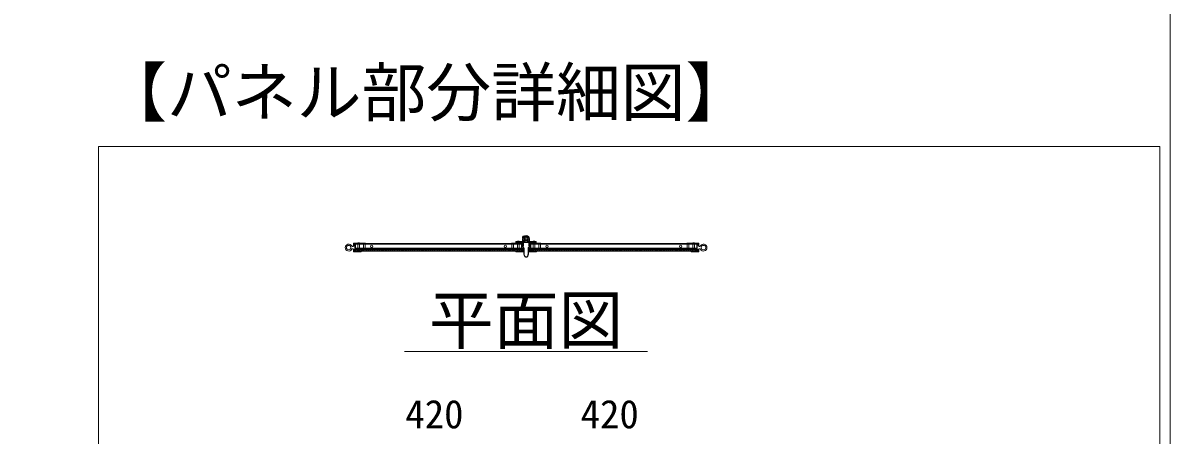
# Model space of a CAD drawing. Units: millimetres, scale not verified. Extents: x -6980 to 13145, y -14438 to 14438.
# Drawn here: x 10313 to 13145, y 8286 to 9304 of the extents above; entities that cross this region are included whole.
import ezdxf
from ezdxf.enums import TextEntityAlignment as Align

# ---------------------------------------------------------------- set-up
doc = ezdxf.new("R2010")
doc.units = ezdxf.units.MM
doc.header["$LTSCALE"] = 38
doc.linetypes.add('DASHED1', pattern=[1.8, 1.2, -0.6])
for name, color, linetype, lineweight in [('0-6_ﾎﾞﾙﾄ類', 2, 'Continuous', 18), ('0-A_図面枠', 7, 'Continuous', 18), ('0-B_寸法', 3, 'Continuous', 18), ('1-5_標準ﾊﾟﾈﾙ', 7, 'Continuous', 18), ('1-7_文字', 7, 'Continuous', 18)]:
    doc.layers.add(name, color=color, linetype=linetype, lineweight=lineweight)
doc.styles.add('ＭＳ ゴシック', font='')
doc.styles.get('ＭＳ ゴシック').set_extended_font_data('MS Gothic')

msp = doc.modelspace()

# ---------------------------------------------------------------- linework, layer by layer
at = {"layer": '0-6_ﾎﾞﾙﾄ類'}
for p, q in [((11552.42, 8765.73), (11549.52, 8770.73)), ((11558.2, 8765.73), (11552.42, 8765.73)), ((11558.2, 8775.73), (11561.08, 8770.73)), ((11561.08, 8770.73), (11558.2, 8765.73))]:
    msp.add_line(p, q, dxfattribs=at)
msp.add_lwpolyline([(11549.52, 8770.73), (11552.42, 8775.73), (11558.2, 8775.73)], dxfattribs=at)
for radius in [4.9, 3, 2.45]:
    msp.add_circle((11555.3, 8770.73), radius, dxfattribs=at)
at = {"layer": '0-A_図面枠'}
for points in [[(-6980.2, 14437.5), (13144.8, 14437.5), (13144.8, 562.5), (-6980.2, 562.5)], [(10500, 8998.83), (13119.93, 8998.83), (13119.93, 4814.17), (10500, 4814.17)]]:
    msp.add_lwpolyline(points, close=True, dxfattribs=at)
at = {"layer": '0-B_寸法'}
msp.add_line((11255.3, 8492.58), (11855.3, 8492.58), dxfattribs=at)
at = {"layer": '1-5_標準ﾊﾟﾈﾙ'}
for p, q in [((11548.35, 8777.53), (11546.62, 8775.07)), ((11549.75, 8777.15), (11549.05, 8777.65)), ((11128.45, 8752.48), (11126.7, 8752.48)), ((11128.95, 8759.73), (11128.95, 8753.48)), ((11129.95, 8753.48), (11128.95, 8753.48)), ((11158.45, 8760.23), (11129.45, 8760.23)), ((11130.45, 8754.47), (11130.45, 8758.48)), ((11130.45, 8758.48), (11132.95, 8758.48)), ((11132.95, 8740.48), (11132.95, 8758.48)), ((11133.95, 8758.73), (11133.95, 8746.43)), ((11133.95, 8758.73), (11158.95, 8758.73)), ((11133.95, 8757.52), (11543.95, 8757.52)), ((11158.95, 8758.73), (11158.95, 8759.73)), ((11518.95, 8758.73), (11518.95, 8759.73)), ((11543.95, 8758.73), (11518.95, 8758.73)), ((11519.45, 8760.23), (11548.45, 8760.23)), ((11549.83, 8764.23), (11530.3, 8764.23)), ((11530.3, 8764.23), (11530.3, 8762.23)), ((11555.3, 8762.23), (11530.3, 8762.23)), ((11543.95, 8758.73), (11543.95, 8746.43)), ((11544.95, 8741.47), (11544.95, 8757.47)), ((11545.45, 8757.98), (11546.95, 8757.98)), ((11546.75, 8774.38), (11547.43, 8773.9)), ((11546.8, 8770.73), (11546.8, 8764.23)), ((11547.45, 8757.47), (11547.45, 8752.38)), ((11547.95, 8753.48), (11548.95, 8753.48)), ((11548.3, 8765.9), (11548.3, 8764.23)), ((11548.93, 8750.1), (11549.1, 8750)), ((11548.95, 8759.73), (11548.95, 8753.48)), ((11555.3, 8762.23), (11580.3, 8762.23)), ((11560.77, 8764.23), (11580.3, 8764.23)), ((11561.5, 8750), (11561.7, 8750.1)), ((11561.65, 8759.73), (11561.65, 8753.48)), ((11562.65, 8753.48), (11561.65, 8753.48)), ((11591.15, 8760.23), (11562.15, 8760.23)), ((11562.3, 8765.9), (11562.3, 8764.23)), ((11563.15, 8752.38), (11563.15, 8757.47)), ((11563.65, 8757.98), (11565.15, 8757.98)), ((11563.8, 8770.73), (11563.8, 8764.23)), ((11565.65, 8757.47), (11565.65, 8741.47)), ((11566.65, 8758.73), (11566.65, 8746.43)), ((11566.65, 8758.73), (11591.65, 8758.73)), ((11976.65, 8757.52), (11566.65, 8757.52)), ((11569.3, 8764.23), (11569.3, 8762.23)), ((11580.3, 8764.23), (11580.3, 8762.23)), ((11591.65, 8758.73), (11591.65, 8759.73)), ((11951.65, 8758.73), (11951.65, 8759.73)), ((11976.65, 8758.73), (11951.65, 8758.73)), ((11952.15, 8760.23), (11981.15, 8760.23)), ((11976.65, 8758.73), (11976.65, 8746.43)), ((11977.65, 8740.48), (11977.65, 8758.48)), ((11980.15, 8758.48), (11977.65, 8758.48)), ((11980.15, 8754.47), (11980.15, 8758.48)), ((11980.65, 8753.48), (11981.65, 8753.48)), ((11981.65, 8759.73), (11981.65, 8753.48)), ((11982.15, 8752.48), (11983.92, 8752.48)), ((11128.45, 8746.48), (11126.7, 8746.48)), ((11128.95, 8745.48), (11128.95, 8739.22)), ((11129.95, 8745.48), (11128.95, 8745.48)), ((11129.45, 8738.73), (11147.2, 8738.73)), ((11133.95, 8747.62), (11543.95, 8747.62)), ((11133.95, 8746.43), (11163.95, 8746.43)), ((11133.95, 8744.93), (11133.95, 8740.23)), ((11133.95, 8744.93), (11150.95, 8744.93)), ((11136.85, 8744.42), (11133.95, 8741.55)), ((11133.95, 8741.42), (11543.95, 8741.42)), ((11133.95, 8740.23), (11148.7, 8740.23)), ((11141.33, 8744.42), (11138.33, 8741.42)), ((11145.83, 8744.42), (11142.83, 8741.42)), ((11150.33, 8744.42), (11147.33, 8741.42)), ((11150.95, 8744.93), (11151.45, 8745.42)), ((11154.8, 8744.42), (11151.8, 8741.42)), ((11159.3, 8744.42), (11156.3, 8741.42)), ((11163.77, 8744.42), (11160.77, 8741.42)), ((11160.95, 8744.93), (11163.95, 8744.93)), ((11163.95, 8746.43), (11163.95, 8744.93)), ((11168.27, 8744.42), (11165.27, 8741.42)), ((11172.77, 8744.42), (11169.77, 8741.42)), ((11177.25, 8744.42), (11174.25, 8741.42)), ((11181.75, 8744.42), (11178.75, 8741.42)), ((11186.23, 8744.42), (11183.23, 8741.42)), ((11190.73, 8744.42), (11187.73, 8741.42)), ((11195.23, 8744.42), (11192.23, 8741.42)), ((11199.7, 8744.42), (11196.7, 8741.42)), ((11204.2, 8744.42), (11201.2, 8741.42)), ((11208.7, 8744.42), (11205.7, 8741.42)), ((11213.17, 8744.42), (11210.17, 8741.42)), ((11217.67, 8744.42), (11214.67, 8741.42)), ((11222.15, 8744.42), (11219.15, 8741.42)), ((11226.65, 8744.42), (11223.65, 8741.42)), ((11231.15, 8744.42), (11228.15, 8741.42)), ((11235.62, 8744.42), (11232.62, 8741.42)), ((11240.12, 8744.42), (11237.12, 8741.42)), ((11244.6, 8744.42), (11241.6, 8741.42)), ((11249.1, 8744.42), (11246.1, 8741.42)), ((11253.6, 8744.42), (11250.6, 8741.42)), ((11258.08, 8744.42), (11255.07, 8741.42)), ((11262.58, 8744.42), (11259.58, 8741.42)), ((11267.05, 8744.42), (11264.05, 8741.42)), ((11271.55, 8744.42), (11268.55, 8741.42)), ((11276.05, 8744.42), (11273.05, 8741.42)), ((11280.53, 8744.42), (11277.53, 8741.42)), ((11285.02, 8744.42), (11282.03, 8741.42)), ((11289.5, 8744.42), (11286.5, 8741.42)), ((11294, 8744.42), (11291, 8741.42)), ((11298.5, 8744.42), (11295.5, 8741.42)), ((11302.98, 8744.42), (11299.98, 8741.42)), ((11307.48, 8744.42), (11304.48, 8741.42)), ((11311.95, 8744.42), (11308.95, 8741.42)), ((11316.45, 8744.42), (11313.45, 8741.42)), ((11320.95, 8744.42), (11317.95, 8741.42)), ((11325.42, 8744.42), (11322.43, 8741.42)), ((11329.92, 8744.42), (11326.92, 8741.42)), ((11334.4, 8744.42), (11331.4, 8741.42)), ((11338.9, 8744.42), (11335.9, 8741.42)), ((11343.4, 8744.42), (11340.4, 8741.42)), ((11347.88, 8744.42), (11344.88, 8741.42)), ((11352.38, 8744.42), (11349.38, 8741.42)), ((11356.85, 8744.42), (11353.85, 8741.42)), ((11361.35, 8744.42), (11358.35, 8741.42)), ((11365.85, 8744.42), (11362.85, 8741.42)), ((11370.32, 8744.42), (11367.32, 8741.42)), ((11374.82, 8744.42), (11371.82, 8741.42)), ((11379.3, 8744.42), (11376.3, 8741.42)), ((11383.8, 8744.42), (11380.8, 8741.42)), ((11388.3, 8744.42), (11385.3, 8741.42)), ((11392.77, 8744.42), (11389.77, 8741.42)), ((11397.27, 8744.42), (11394.27, 8741.42)), ((11401.78, 8744.42), (11398.78, 8741.42)), ((11406.25, 8744.42), (11403.25, 8741.42)), ((11410.75, 8744.42), (11407.75, 8741.42)), ((11415.23, 8744.42), (11412.22, 8741.42)), ((11419.73, 8744.42), (11416.73, 8741.42)), ((11424.23, 8744.42), (11421.23, 8741.42)), ((11428.7, 8744.42), (11425.7, 8741.42)), ((11433.2, 8744.42), (11430.2, 8741.42)), ((11437.68, 8744.42), (11434.68, 8741.42)), ((11442.18, 8744.42), (11439.18, 8741.42)), ((11446.68, 8744.42), (11443.68, 8741.42)), ((11451.15, 8744.42), (11448.15, 8741.42)), ((11455.65, 8744.42), (11452.65, 8741.42)), ((11460.12, 8744.42), (11457.12, 8741.42)), ((11464.62, 8744.42), (11461.62, 8741.42)), ((11469.12, 8744.42), (11466.12, 8741.42)), ((11473.6, 8744.42), (11470.6, 8741.42)), ((11478.1, 8744.42), (11475.1, 8741.42)), ((11482.58, 8744.42), (11479.58, 8741.42)), ((11487.08, 8744.42), (11484.08, 8741.42)), ((11491.57, 8744.42), (11488.58, 8741.42)), ((11496.05, 8744.42), (11493.05, 8741.42)), ((11500.55, 8744.42), (11497.55, 8741.42)), ((11505.02, 8744.42), (11502.02, 8741.42)), ((11509.52, 8744.42), (11506.52, 8741.42)), ((11514.02, 8744.42), (11511.02, 8741.42)), ((11543.95, 8746.43), (11513.95, 8746.43)), ((11513.95, 8746.43), (11513.95, 8744.93)), ((11516.95, 8744.93), (11513.95, 8744.93)), ((11518.5, 8744.42), (11515.5, 8741.42)), ((11523, 8744.42), (11520, 8741.42)), ((11527.48, 8744.42), (11524.48, 8741.42)), ((11526.95, 8744.93), (11526.45, 8745.42)), ((11543.95, 8744.93), (11526.95, 8744.93)), ((11531.97, 8744.42), (11528.98, 8741.42)), ((11543.95, 8740.23), (11529.2, 8740.23)), ((11548.45, 8738.73), (11530.7, 8738.73)), ((11536.47, 8744.42), (11533.47, 8741.42)), ((11540.95, 8744.42), (11537.95, 8741.42)), ((11543.95, 8742.92), (11542.45, 8741.42)), ((11543.95, 8744.93), (11543.95, 8740.23)), ((11546.95, 8740.98), (11545.45, 8740.98)), ((11547.45, 8748.23), (11547.45, 8741.47)), ((11547.95, 8745.48), (11548.95, 8745.48)), ((11548.95, 8745.48), (11548.95, 8739.22)), ((11549.47, 8734.52), (11549.45, 8748.23)), ((11550.38, 8748.23), (11550.48, 8734.33)), ((11560.15, 8734.33), (11560.25, 8748.23)), ((11561.15, 8748.23), (11561.15, 8734.52)), ((11561.65, 8745.48), (11561.65, 8739.22)), ((11562.65, 8745.48), (11561.65, 8745.48)), ((11562.15, 8738.73), (11579.9, 8738.73)), ((11563.15, 8741.47), (11563.15, 8748.23)), ((11565.15, 8740.98), (11563.65, 8740.98)), ((11976.65, 8747.62), (11566.65, 8747.62)), ((11566.65, 8746.43), (11596.65, 8746.43)), ((11566.65, 8744.93), (11566.65, 8740.23)), ((11566.65, 8744.93), (11583.65, 8744.93)), ((11567.08, 8744.42), (11566.65, 8744)), ((11976.65, 8741.42), (11566.65, 8741.42)), ((11566.65, 8740.23), (11581.4, 8740.23)), ((11571.57, 8744.42), (11568.57, 8741.42)), ((11576.07, 8744.42), (11573.07, 8741.42)), ((11580.55, 8744.42), (11577.55, 8741.42)), ((11585.05, 8744.42), (11582.05, 8741.42)), ((11583.65, 8744.93), (11584.15, 8745.42)), ((11589.52, 8744.42), (11586.52, 8741.42)), ((11594.02, 8744.42), (11591.02, 8741.42)), ((11593.65, 8744.93), (11596.65, 8744.93)), ((11598.52, 8744.42), (11595.52, 8741.42)), ((11596.65, 8746.43), (11596.65, 8744.93)), ((11603, 8744.42), (11600, 8741.42)), ((11607.5, 8744.42), (11604.5, 8741.42)), ((11611.97, 8744.42), (11608.97, 8741.42)), ((11616.47, 8744.42), (11613.47, 8741.42)), ((11620.98, 8744.42), (11617.98, 8741.42)), ((11625.45, 8744.42), (11622.45, 8741.42)), ((11629.95, 8744.42), (11626.95, 8741.42)), ((11634.43, 8744.42), (11631.42, 8741.42)), ((11638.93, 8744.42), (11635.93, 8741.42)), ((11643.43, 8744.42), (11640.43, 8741.42)), ((11647.9, 8744.42), (11644.9, 8741.42)), ((11652.4, 8744.42), (11649.4, 8741.42)), ((11656.9, 8744.42), (11653.9, 8741.42)), ((11661.38, 8744.42), (11658.38, 8741.42)), ((11665.88, 8744.42), (11662.88, 8741.42)), ((11670.35, 8744.42), (11667.35, 8741.42)), ((11674.85, 8744.42), (11671.85, 8741.42)), ((11679.35, 8744.42), (11676.35, 8741.42)), ((11683.83, 8744.42), (11680.83, 8741.42)), ((11688.33, 8744.42), (11685.33, 8741.42)), ((11692.8, 8744.42), (11689.8, 8741.42)), ((11697.3, 8744.42), (11694.3, 8741.42)), ((11701.8, 8744.42), (11698.8, 8741.42)), ((11706.27, 8744.42), (11703.27, 8741.42)), ((11710.77, 8744.42), (11707.77, 8741.42)), ((11715.25, 8744.42), (11712.25, 8741.42)), ((11719.75, 8744.42), (11716.75, 8741.42)), ((11724.25, 8744.42), (11721.25, 8741.42)), ((11728.73, 8744.42), (11725.73, 8741.42)), ((11733.22, 8744.42), (11730.23, 8741.42)), ((11737.7, 8744.42), (11734.7, 8741.42)), ((11742.2, 8744.42), (11739.2, 8741.42)), ((11746.7, 8744.42), (11743.7, 8741.42)), ((11751.17, 8744.42), (11748.17, 8741.42)), ((11755.67, 8744.42), (11752.67, 8741.42)), ((11760.15, 8744.42), (11757.15, 8741.42)), ((11764.65, 8744.42), (11761.65, 8741.42)), ((11769.15, 8744.42), (11766.15, 8741.42)), ((11773.62, 8744.42), (11770.62, 8741.42)), ((11778.12, 8744.42), (11775.12, 8741.42)), ((11782.6, 8744.42), (11779.6, 8741.42)), ((11787.1, 8744.42), (11784.1, 8741.42)), ((11791.6, 8744.42), (11788.6, 8741.42)), ((11796.08, 8744.42), (11793.08, 8741.42)), ((11800.58, 8744.42), (11797.58, 8741.42)), ((11805.05, 8744.42), (11802.05, 8741.42)), ((11809.55, 8744.42), (11806.55, 8741.42)), ((11814.05, 8744.42), (11811.05, 8741.42)), ((11818.52, 8744.42), (11815.52, 8741.42)), ((11823.02, 8744.42), (11820.02, 8741.42)), ((11827.52, 8744.42), (11824.52, 8741.42)), ((11832, 8744.42), (11829, 8741.42)), ((11836.5, 8744.42), (11833.5, 8741.42)), ((11840.98, 8744.42), (11837.98, 8741.42)), ((11845.48, 8744.42), (11842.48, 8741.42)), ((11849.98, 8744.42), (11846.98, 8741.42)), ((11854.45, 8744.42), (11851.45, 8741.42)), ((11858.95, 8744.42), (11855.95, 8741.42)), ((11863.42, 8744.42), (11860.42, 8741.42)), ((11867.92, 8744.42), (11864.92, 8741.42)), ((11872.42, 8744.42), (11869.42, 8741.42)), ((11876.9, 8744.42), (11873.9, 8741.42)), ((11881.4, 8744.42), (11878.4, 8741.42)), ((11885.88, 8744.42), (11882.88, 8741.42)), ((11890.38, 8744.42), (11887.38, 8741.42)), ((11894.88, 8744.42), (11891.88, 8741.42)), ((11899.35, 8744.42), (11896.35, 8741.42)), ((11903.85, 8744.42), (11900.85, 8741.42)), ((11908.32, 8744.42), (11905.32, 8741.42)), ((11912.82, 8744.42), (11909.82, 8741.42)), ((11917.33, 8744.42), (11914.33, 8741.42)), ((11921.8, 8744.42), (11918.8, 8741.42)), ((11926.3, 8744.42), (11923.3, 8741.42)), ((11930.78, 8744.42), (11927.77, 8741.42)), ((11935.28, 8744.42), (11932.28, 8741.42)), ((11939.77, 8744.42), (11936.78, 8741.42)), ((11944.25, 8744.42), (11941.25, 8741.42)), ((11948.75, 8744.42), (11945.75, 8741.42)), ((11976.65, 8746.43), (11946.65, 8746.43)), ((11946.65, 8746.43), (11946.65, 8744.93)), ((11949.65, 8744.93), (11946.65, 8744.93)), ((11953.23, 8744.42), (11950.23, 8741.42)), ((11957.73, 8744.42), (11954.73, 8741.42)), ((11959.65, 8744.93), (11959.15, 8745.42)), ((11962.23, 8744.42), (11959.23, 8741.42)), ((11976.65, 8744.93), (11959.65, 8744.93)), ((11976.65, 8740.23), (11961.9, 8740.23)), ((11981.15, 8738.73), (11963.4, 8738.73)), ((11966.7, 8744.42), (11963.7, 8741.42)), ((11971.2, 8744.42), (11968.2, 8741.42)), ((11975.68, 8744.42), (11972.68, 8741.42)), ((11976.65, 8744.93), (11976.65, 8740.23)), ((11980.65, 8745.48), (11981.65, 8745.48)), ((11981.65, 8745.48), (11981.65, 8739.22)), ((11982.15, 8746.48), (11983.92, 8746.48))]:
    msp.add_line(p, q, dxfattribs=at)
at = {"layer": '1-5_標準ﾊﾟﾈﾙ', "linetype": 'DASHED1'}
for p, q in [((11139.85, 8760.23), (11139.85, 8758.73)), ((11139.85, 8758.73), (11139.85, 8746.43)), ((11144.05, 8760.23), (11144.05, 8758.73)), ((11144.05, 8758.73), (11144.05, 8746.43)), ((11153.85, 8758.73), (11153.85, 8746.43)), ((11158.05, 8758.73), (11158.05, 8746.43)), ((11519.85, 8758.73), (11519.85, 8746.43)), ((11524.05, 8758.73), (11524.05, 8746.43)), ((11533.85, 8760.23), (11533.85, 8758.73)), ((11533.85, 8758.73), (11533.85, 8746.43)), ((11538.05, 8760.23), (11538.05, 8758.73)), ((11538.05, 8758.73), (11538.05, 8746.43)), ((11572.55, 8760.23), (11572.55, 8758.73)), ((11572.55, 8758.73), (11572.55, 8746.43)), ((11576.75, 8760.23), (11576.75, 8758.73)), ((11576.75, 8758.73), (11576.75, 8746.43)), ((11586.55, 8758.73), (11586.55, 8746.43)), ((11590.75, 8758.73), (11590.75, 8746.43)), ((11952.55, 8758.73), (11952.55, 8746.43)), ((11956.75, 8758.73), (11956.75, 8746.43)), ((11966.55, 8760.23), (11966.55, 8758.73)), ((11966.55, 8758.73), (11966.55, 8746.43)), ((11970.75, 8760.23), (11970.75, 8758.73)), ((11970.75, 8758.73), (11970.75, 8746.43)), ((11153.85, 8746.43), (11153.85, 8745.42)), ((11158.05, 8746.43), (11158.05, 8745.42)), ((11519.85, 8746.43), (11519.85, 8745.42)), ((11524.05, 8746.43), (11524.05, 8745.42)), ((11586.55, 8746.43), (11586.55, 8745.42)), ((11590.75, 8746.43), (11590.75, 8745.42)), ((11952.55, 8746.43), (11952.55, 8745.42)), ((11956.75, 8746.43), (11956.75, 8745.42))]:
    msp.add_line(p, q, dxfattribs=at)
at = {"layer": '1-5_標準ﾊﾟﾈﾙ'}
for points in [[(11129.95, 8745.48), (11129.95, 8740.23), (11132.95, 8740.23), (11132.95, 8758.73), (11129.95, 8758.73), (11129.95, 8753.48)], [(11547.95, 8745.48), (11547.95, 8740.23), (11544.95, 8740.23), (11544.95, 8758.73), (11547.95, 8758.73), (11547.95, 8753.48)], [(11562.65, 8745.48), (11562.65, 8740.23), (11565.65, 8740.23), (11565.65, 8758.73), (11562.65, 8758.73), (11562.65, 8753.48)], [(11980.65, 8745.48), (11980.65, 8740.23), (11977.65, 8740.23), (11977.65, 8758.73), (11980.65, 8758.73), (11980.65, 8753.48)], [(11130.45, 8744.48), (11130.45, 8740.48), (11132.95, 8740.48)], [(11160.95, 8744.93), (11160.45, 8745.42), (11151.45, 8745.42)], [(11516.95, 8744.93), (11517.45, 8745.42), (11526.45, 8745.42)], [(11593.65, 8744.93), (11593.15, 8745.42), (11584.15, 8745.42)], [(11949.65, 8744.93), (11950.15, 8745.42), (11959.15, 8745.42)], [(11980.15, 8744.48), (11980.15, 8740.48), (11977.65, 8740.48)]]:
    msp.add_lwpolyline(points, dxfattribs=at)
for points in [[(11133.95, 8740.23), (11543.95, 8740.23), (11543.95, 8759.93), (11133.95, 8759.93)], [(11133.95, 8746.43), (11543.95, 8746.43), (11543.95, 8758.73), (11133.95, 8758.73)], [(11546.3, 8762.23), (11530.3, 8762.23), (11530.3, 8760.23), (11546.3, 8760.23)], [(11580.3, 8762.23), (11564.3, 8762.23), (11564.3, 8760.23), (11580.3, 8760.23)], [(11976.65, 8740.23), (11566.65, 8740.23), (11566.65, 8759.93), (11976.65, 8759.93)], [(11976.65, 8746.43), (11566.65, 8746.43), (11566.65, 8758.73), (11976.65, 8758.73)], [(11133.95, 8741.42), (11543.95, 8741.42), (11543.95, 8744.42), (11133.95, 8744.42)], [(11976.65, 8741.42), (11566.65, 8741.42), (11566.65, 8744.42), (11976.65, 8744.42)]]:
    msp.add_lwpolyline(points, close=True, dxfattribs=at)
for centre, radius in [((11555.3, 8770.73), 8.5), ((11555.3, 8770.73), 8), ((11117.45, 8749.48), 5.5), ((11173.95, 8752.58), 3), ((11173.95, 8752.58), 3), ((11503.95, 8752.58), 3), ((11503.95, 8752.58), 3), ((11606.65, 8752.58), 3), ((11606.65, 8752.58), 3), ((11936.65, 8752.58), 3), ((11936.65, 8752.58), 3), ((11993.15, 8749.48), 5.5)]:
    msp.add_circle(centre, radius, dxfattribs=at)
for centre, radius, start, end in [((11548.75, 8777.25), 0.5, 55, 145), ((11117.45, 8749.48), 8.5, 28.437, 331.563), ((11126.7, 8754.47), 2, 208.437, 270), ((11128.45, 8754.47), 2, 270, 0), ((11129.45, 8759.73), 0.5, 90, 180), ((11141.95, 8752.73), 8.5, 61.928, 118.072), ((11158.45, 8759.73), 0.5, 0, 90), ((11519.45, 8759.73), 0.5, 90, 180), ((11535.95, 8756.72), 8.5, 61.928, 118.072), ((11545.45, 8757.47), 0.5, 90, 180), ((11547.05, 8774.77), 0.5, 145, 235), ((11546.95, 8757.47), 0.5, 0, 90), ((11549.95, 8752.38), 2.5, 180, 245.323), ((11548.45, 8748.23), 1, 0.323, 180), ((11548.45, 8759.73), 0.5, 0, 90), ((11548.45, 8748.23), 1.9, 0, 70.063), ((11562.15, 8748.23), 1.9, 109.937, 180), ((11562.15, 8748.23), 1, 0, 179.677), ((11562.15, 8759.73), 0.5, 90, 180), ((11560.65, 8752.38), 2.5, 294.677, 0), ((11563.65, 8757.47), 0.5, 90, 180), ((11565.15, 8757.47), 0.5, 0, 90), ((11574.65, 8756.72), 8.5, 61.928, 118.072), ((11591.15, 8759.73), 0.5, 0, 90), ((11952.15, 8759.73), 0.5, 90, 180), ((11968.65, 8752.73), 8.5, 61.928, 118.072), ((11982.15, 8754.47), 2, 180, 270), ((11981.15, 8759.73), 0.5, 0, 90), ((11983.92, 8754.47), 2, 270, 331.563), ((11993.15, 8749.48), 8.5, 208.437, 151.563), ((11126.7, 8744.48), 2, 90, 151.563), ((11128.45, 8744.48), 2, 0, 90), ((11129.45, 8739.22), 0.5, 180, 270), ((11147.2, 8740.23), 1.5, 270, 0), ((11155.95, 8752.92), 8.5, 241.928, 298.072), ((11521.95, 8752.92), 8.5, 241.928, 298.072), ((11530.7, 8740.23), 1.5, 180, 270), ((11545.45, 8741.47), 0.5, 180, 270), ((11546.95, 8741.47), 0.5, 270, 0), ((11548.45, 8739.22), 0.5, 270, 0), ((11561.48, 8734.72), 12, 181.045, 220.133), ((11561.48, 8734.72), 11, 182.206, 220.354), ((11555.3, 8729.4), 3.85, 218.458, 321.542), ((11555.3, 8729.35), 2.83, 218.097, 321.903), ((11549.15, 8734.72), 11, 319.646, 357.794), ((11549.15, 8734.72), 12, 319.867, 358.955), ((11562.15, 8739.22), 0.5, 180, 270), ((11563.65, 8741.47), 0.5, 180, 270), ((11565.15, 8741.47), 0.5, 270, 0), ((11579.9, 8740.23), 1.5, 270, 0), ((11588.65, 8752.92), 8.5, 241.928, 298.072), ((11954.65, 8752.92), 8.5, 241.928, 298.072), ((11963.4, 8740.23), 1.5, 180, 270), ((11982.15, 8744.48), 2, 90, 180), ((11981.15, 8739.22), 0.5, 270, 0), ((11983.92, 8744.48), 2, 28.437, 90)]:
    msp.add_arc(centre, radius, start, end, dxfattribs=at)

# ---------------------------------------------------------------- texts
at = {"layer": '0-B_寸法', "style": 'ＭＳ ゴシック'}
for p in [(11257.15, 8281.9), (11689.85, 8281.9)]:
    msp.add_text('420', height=70.38, dxfattribs=at).set_placement(p, align=Align.BOTTOM_LEFT)
at = {"layer": '1-7_文字', "style": 'ＭＳ ゴシック'}
for s, p in [('【パネル部分詳細図】', (10509.02, 9039.2)), ('平面図', (11315.3, 8476.58))]:
    msp.add_text(s, height=117.3, dxfattribs=at).set_placement(p, align=Align.BOTTOM_LEFT)

doc.saveas('drawing.dxf')
